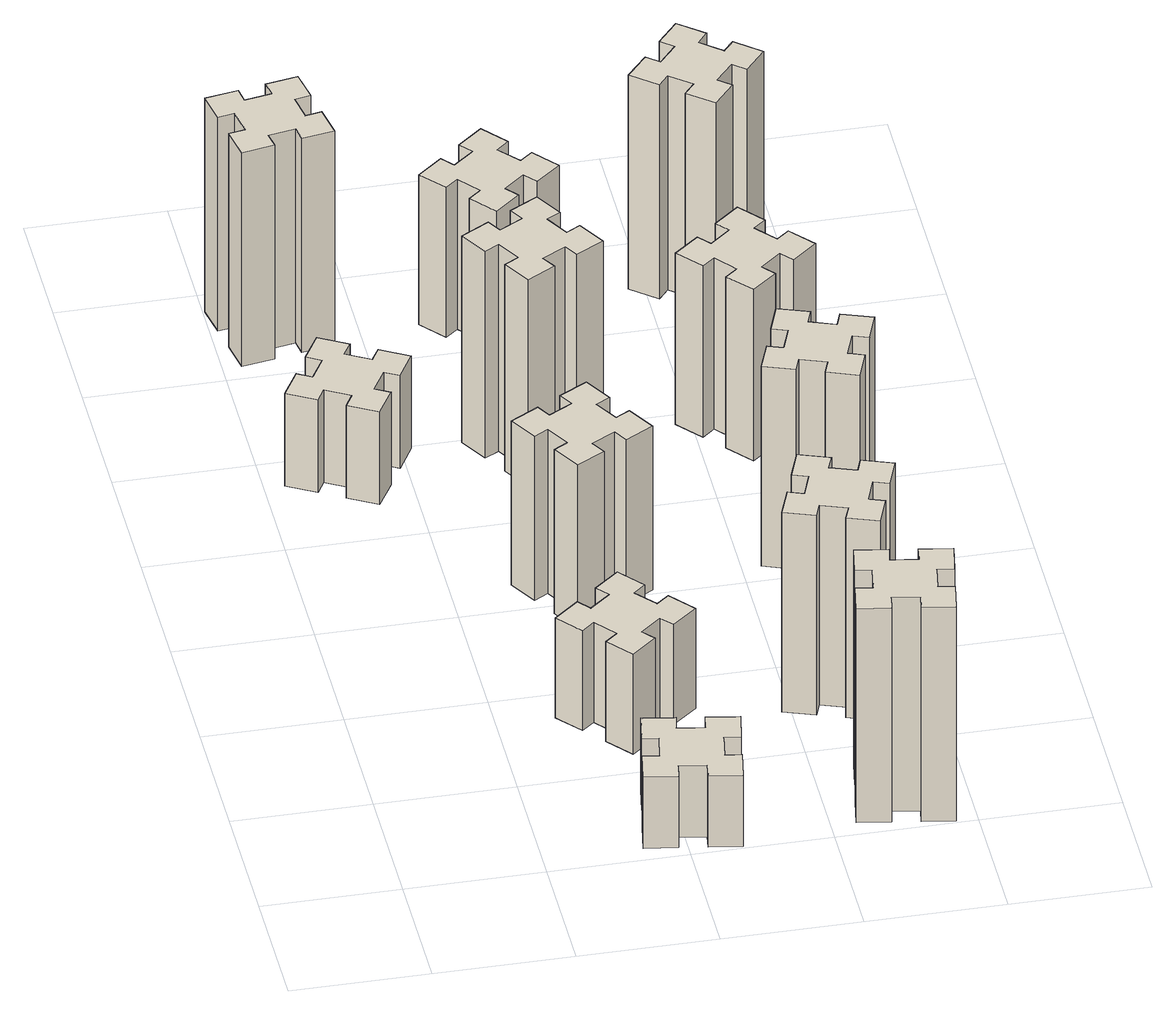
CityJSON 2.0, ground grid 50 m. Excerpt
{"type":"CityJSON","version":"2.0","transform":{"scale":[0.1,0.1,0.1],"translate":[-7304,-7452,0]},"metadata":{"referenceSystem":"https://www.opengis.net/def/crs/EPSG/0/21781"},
"CityObjects":{
"building1":{"type":"Building","attributes":{"class":"1000","function":"1000","usage":"1000","yearOfConstruction":2016,"roofType":"1000","measuredHeight":39,"storeysAboveGround":30,"storeysBelowGround":0},"geometry":[{"type":"Solid","lod":"1","boundaries":[[[[0,1,2,3,4,5,6,7,8,9,10,11,12,13,14,15,16,17,18,19]],[[17,16,20,21]],[[16,15,22,20]],[[15,14,23,22]],[[14,13,24,23]],[[13,12,25,24]],[[12,11,26,25]],[[11,10,27,26]],[[10,9,28,27]],[[9,8,29,28]],[[8,7,30,29]],[[7,6,31,30]],[[6,5,32,31]],[[5,4,33,32]],[[4,3,34,33]],[[3,2,35,34]],[[2,1,36,35]],[[1,0,37,36]],[[0,19,38,37]],[[19,18,39,38]],[[18,17,21,39]],[[24,25,26,27,28,29,30,31,32,33,34,35,36,37,38,39,21,20,22,23]]]]}]},
"building2":{"type":"Building","attributes":{"class":"1000","function":"1000","usage":"1000","yearOfConstruction":2016,"roofType":"1000","measuredHeight":30,"storeysAboveGround":30,"storeysBelowGround":0},"geometry":[{"type":"Solid","lod":"1","boundaries":[[[[40,41,42,43,44,45,46,47,48,49,50,51,52,53,54,55,56,57,58,59]],[[57,56,60,61]],[[56,55,62,60]],[[55,54,63,62]],[[54,53,64,63]],[[53,52,65,64]],[[52,51,66,65]],[[51,50,67,66]],[[50,49,68,67]],[[49,48,69,68]],[[48,47,70,69]],[[47,46,71,70]],[[46,45,72,71]],[[45,44,73,72]],[[44,43,74,73]],[[43,42,75,74]],[[42,41,76,75]],[[41,40,77,76]],[[40,59,78,77]],[[59,58,79,78]],[[58,57,61,79]],[[64,65,66,67,68,69,70,71,72,73,74,75,76,77,78,79,61,60,62,63]]]]}]},
"building3":{"type":"Building","attributes":{"class":"1000","function":"1000","usage":"1000","yearOfConstruction":2016,"roofType":"1000","measuredHeight":90,"storeysAboveGround":30,"storeysBelowGround":0},"geometry":[{"type":"Solid","lod":"1","boundaries":[[[[80,81,82,83,84,85,86,87,88,89,90,91,92,93,94,95,96,97,98,99]],[[97,96,100,101]],[[96,95,102,100]],[[95,94,103,102]],[[94,93,104,103]],[[93,92,105,104]],[[92,91,106,105]],[[91,90,107,106]],[[90,89,108,107]],[[89,88,109,108]],[[88,87,110,109]],[[87,86,111,110]],[[86,85,112,111]],[[85,84,113,112]],[[84,83,114,113]],[[83,82,115,114]],[[82,81,116,115]],[[81,80,117,116]],[[80,99,118,117]],[[99,98,119,118]],[[98,97,101,119]],[[104,105,106,107,108,109,110,111,112,113,114,115,116,117,118,119,101,100,102,103]]]]}]},
"building4":{"type":"Building","attributes":{"class":"1000","function":"1000","usage":"1000","yearOfConstruction":2016,"roofType":"1000","measuredHeight":42,"storeysAboveGround":30,"storeysBelowGround":0},"geometry":[{"type":"Solid","lod":"1","boundaries":[[[[120,121,122,123,124,125,126,127,128,129,130,131,132,133,134,135,136,137,138,139]],[[137,136,140,141]],[[136,135,142,140]],[[135,134,143,142]],[[134,133,144,143]],[[133,132,145,144]],[[132,131,146,145]],[[131,130,147,146]],[[130,129,148,147]],[[129,128,149,148]],[[128,127,150,149]],[[127,126,151,150]],[[126,125,152,151]],[[125,124,153,152]],[[124,123,154,153]],[[123,122,155,154]],[[122,121,156,155]],[[121,120,157,156]],[[120,139,158,157]],[[139,138,159,158]],[[138,137,141,159]],[[144,145,146,147,148,149,150,151,152,153,154,155,156,157,158,159,141,140,142,143]]]]}]},
"building5":{"type":"Building","attributes":{"class":"1000","function":"1000","usage":"1000","yearOfConstruction":2016,"roofType":"1000","measuredHeight":69,"storeysAboveGround":30,"storeysBelowGround":0},"geometry":[{"type":"Solid","lod":"1","boundaries":[[[[160,161,162,163,164,165,166,167,168,169,170,171,172,173,174,175,176,177,178,179]],[[177,176,180,181]],[[176,175,182,180]],[[175,174,183,182]],[[174,173,184,183]],[[173,172,185,184]],[[172,171,186,185]],[[171,170,187,186]],[[170,169,188,187]],[[169,168,189,188]],[[168,167,190,189]],[[167,166,191,190]],[[166,165,192,191]],[[165,164,193,192]],[[164,163,194,193]],[[163,162,195,194]],[[162,161,196,195]],[[161,160,197,196]],[[160,179,198,197]],[[179,178,199,198]],[[178,177,181,199]],[[184,185,186,187,188,189,190,191,192,193,194,195,196,197,198,199,181,180,182,183]]]]}]},
"building6":{"type":"Building","attributes":{"class":"1000","function":"1000","usage":"1000","yearOfConstruction":2016,"roofType":"1000","measuredHeight":87,"storeysAboveGround":30,"storeysBelowGround":0},"geometry":[{"type":"Solid","lod":"1","boundaries":[[[[200,201,202,203,204,205,206,207,208,209,210,211,212,213,214,215,216,217,218,219]],[[217,216,220,221]],[[216,215,222,220]],[[215,214,223,222]],[[214,213,224,223]],[[213,212,225,224]],[[212,211,226,225]],[[211,210,227,226]],[[210,209,228,227]],[[209,208,229,228]],[[208,207,230,229]],[[207,206,231,230]],[[206,205,232,231]],[[205,204,233,232]],[[204,203,234,233]],[[203,202,235,234]],[[202,201,236,235]],[[201,200,237,236]],[[200,219,238,237]],[[219,218,239,238]],[[218,217,221,239]],[[224,225,226,227,228,229,230,231,232,233,234,235,236,237,238,239,221,220,222,223]]]]}]},
"building7":{"type":"Building","attributes":{"class":"1000","function":"1000","usage":"1000","yearOfConstruction":2016,"roofType":"1000","measuredHeight":90,"storeysAboveGround":30,"storeysBelowGround":0},"geometry":[{"type":"Solid","lod":"1","boundaries":[[[[240,241,242,243,244,245,246,247,248,249,250,251,252,253,254,255,256,257,258,259]],[[257,256,260,261]],[[256,255,262,260]],[[255,254,263,262]],[[254,253,264,263]],[[253,252,265,264]],[[252,251,266,265]],[[251,250,267,266]],[[250,249,268,267]],[[249,248,269,268]],[[248,247,270,269]],[[247,246,271,270]],[[246,245,272,271]],[[245,244,273,272]],[[244,243,274,273]],[[243,242,275,274]],[[242,241,276,275]],[[241,240,277,276]],[[240,259,278,277]],[[259,258,279,278]],[[258,257,261,279]],[[264,265,266,267,268,269,270,271,272,273,274,275,276,277,278,279,261,260,262,263]]]]}]},
"building8":{"type":"Building","attributes":{"class":"1000","function":"1000","usage":"1000","yearOfConstruction":2016,"roofType":"1000","measuredHeight":63,"storeysAboveGround":30,"storeysBelowGround":0},"geometry":[{"type":"Solid","lod":"1","boundaries":[[[[280,281,282,283,284,285,286,287,288,289,290,291,292,293,294,295,296,297,298,299]],[[297,296,300,301]],[[296,295,302,300]],[[295,294,303,302]],[[294,293,304,303]],[[293,292,305,304]],[[292,291,306,305]],[[291,290,307,306]],[[290,289,308,307]],[[289,288,309,308]],[[288,287,310,309]],[[287,286,311,310]],[[286,285,312,311]],[[285,284,313,312]],[[284,283,314,313]],[[283,282,315,314]],[[282,281,316,315]],[[281,280,317,316]],[[280,299,318,317]],[[299,298,319,318]],[[298,297,301,319]],[[304,305,306,307,308,309,310,311,312,313,314,315,316,317,318,319,301,300,302,303]]]]}]},
"building9":{"type":"Building","attributes":{"class":"1000","function":"1000","usage":"1000","yearOfConstruction":2016,"roofType":"1000","measuredHeight":84,"storeysAboveGround":30,"storeysBelowGround":0},"geometry":[{"type":"Solid","lod":"1","boundaries":[[[[320,321,322,323,324,325,326,327,328,329,330,331,332,333,334,335,336,337,338,339]],[[337,336,340,341]],[[336,335,342,340]],[[335,334,343,342]],[[334,333,344,343]],[[333,332,345,344]],[[332,331,346,345]],[[331,330,347,346]],[[330,329,348,347]],[[329,328,349,348]],[[328,327,350,349]],[[327,326,351,350]],[[326,325,352,351]],[[325,324,353,352]],[[324,323,354,353]],[[323,322,355,354]],[[322,321,356,355]],[[321,320,357,356]],[[320,339,358,357]],[[339,338,359,358]],[[338,337,341,359]],[[344,345,346,347,348,349,350,351,352,353,354,355,356,357,358,359,341,340,342,343]]]]}]},
"building10":{"type":"Building","attributes":{"class":"1000","function":"1000","usage":"1000","yearOfConstruction":2016,"roofType":"1000","measuredHeight":84,"storeysAboveGround":30,"storeysBelowGround":0},"geometry":[{"type":"Solid","lod":"1","boundaries":[[[[360,361,362,363,364,365,366,367,368,369,370,371,372,373,374,375,376,377,378,379]],[[377,376,380,381]],[[376,375,382,380]],[[375,374,383,382]],[[374,373,384,383]],[[373,372,385,384]],[[372,371,386,385]],[[371,370,387,386]],[[370,369,388,387]],[[369,368,389,388]],[[368,367,390,389]],[[367,366,391,390]],[[366,365,392,391]],[[365,364,393,392]],[[364,363,394,393]],[[363,362,395,394]],[[362,361,396,395]],[[361,360,397,396]],[[360,379,398,397]],[[379,378,399,398]],[[378,377,381,399]],[[384,385,386,387,388,389,390,391,392,393,394,395,396,397,398,399,381,380,382,383]]]]}]},
"building11":{"type":"Building","attributes":{"class":"1000","function":"1000","usage":"1000","yearOfConstruction":2016,"roofType":"1000","measuredHeight":72,"storeysAboveGround":30,"storeysBelowGround":0},"geometry":[{"type":"Solid","lod":"1","boundaries":[[[[400,401,402,403,404,405,406,407,408,409,410,411,412,413,414,415,416,417,418,419]],[[417,416,420,421]],[[416,415,422,420]],[[415,414,423,422]],[[414,413,424,423]],[[413,412,425,424]],[[412,411,426,425]],[[411,410,427,426]],[[410,409,428,427]],[[409,408,429,428]],[[408,407,430,429]],[[407,406,431,430]],[[406,405,432,431]],[[405,404,433,432]],[[404,403,434,433]],[[403,402,435,434]],[[402,401,436,435]],[[401,400,437,436]],[[400,419,438,437]],[[419,418,439,438]],[[418,417,421,439]],[[424,425,426,427,428,429,430,431,432,433,434,435,436,437,438,439,421,420,422,423]]]]}]},
"building12":{"type":"Building","attributes":{"class":"1000","function":"1000","usage":"1000","yearOfConstruction":2016,"roofType":"1000","measuredHeight":90,"storeysAboveGround":30,"storeysBelowGround":0},"geometry":[{"type":"Solid","lod":"1","boundaries":[[[[440,441,442,443,444,445,446,447,448,449,450,451,452,453,454,455,456,457,458,459]],[[457,456,460,461]],[[456,455,462,460]],[[455,454,463,462]],[[454,453,464,463]],[[453,452,465,464]],[[452,451,466,465]],[[451,450,467,466]],[[450,449,468,467]],[[449,448,469,468]],[[448,447,470,469]],[[447,446,471,470]],[[446,445,472,471]],[[445,444,473,472]],[[444,443,474,473]],[[443,442,475,474]],[[442,441,476,475]],[[441,440,477,476]],[[440,459,478,477]],[[459,458,479,478]],[[458,457,461,479]],[[464,465,466,467,468,469,470,471,472,473,474,475,476,477,478,479,461,460,462,463]]]]}]}
},
"vertices":[
[376,2327,0],[426,2414,0],[478,2384,0],[538,2488,0],[434,2548,0],[404,2496,0],[317,2546,0],[347,2598,0],[243,2658,0],[183,2554,0],[235,2524,0],[185,2437,0],[133,2467,0],[73,2363,0],[177,2303,0],[207,2355,0],[294,2305,0],[264,2253,0],[368,2193,0],[428,2297,0],[294,2305,390],[264,2253,390],[207,2355,390],[177,2303,390],[73,2363,390],[133,2467,390],[185,2437,390],[235,2524,390],[183,2554,390],[243,2658,390],[347,2598,390],[317,2546,390],[404,2496,390],[434,2548,390],[538,2488,390],[478,2384,390],[426,2414,390],[376,2327,390],[428,2297,390],[368,2193,390],
[946,274,0],[928,175,0],[869,186,0],[848,67,0],[967,47,0],[977,106,0],[1075,88,0],[1065,29,0],[1183,8,0],[1204,127,0],[1145,137,0],[1162,235,0],[1221,225,0],[1242,343,0],[1124,364,0],[1114,305,0],[1015,322,0],[1026,381,0],[907,402,0],[887,284,0],[1015,322,300],[1026,381,300],[1114,305,300],[1124,364,300],[1242,343,300],[1221,225,300],[1162,235,300],[1145,137,300],[1204,127,300],[1183,8,300],[1065,29,300],[1075,88,300],[977,106,300],[967,47,300],[848,67,300],[869,186,300],[928,175,300],[946,274,300],[887,284,300],[907,402,300],
[235,3382,0],[137,3365,0],[127,3424,0],[8,3403,0],[29,3285,0],[88,3295,0],[106,3197,0],[47,3187,0],[67,3068,0],[186,3089,0],[175,3148,0],[274,3166,0],[284,3107,0],[402,3127,0],[381,3246,0],[322,3235,0],[305,3334,0],[364,3344,0],[343,3462,0],[225,3441,0],[305,3334,900],[364,3344,900],[322,3235,900],[381,3246,900],[402,3127,900],[284,3107,900],[274,3166,900],[175,3148,900],[186,3089,900],[67,3068,900],[47,3187,900],[106,3197,900],[88,3295,900],[29,3285,900],[8,3403,900],[127,3424,900],[137,3365,900],[235,3382,900],[225,3441,900],[343,3462,900],
[913,962,0],[836,897,0],[798,943,0],[706,866,0],[783,774,0],[829,813,0],[893,736,0],[847,698,0],[924,606,0],[1016,683,0],[978,729,0],[1054,793,0],[1093,747,0],[1185,824,0],[1108,916,0],[1062,878,0],[997,954,0],[1043,993,0],[966,1085,0],[874,1008,0],[997,954,420],[1043,993,420],[1062,878,420],[1108,916,420],[1185,824,420],[1093,747,420],[1054,793,420],[978,729,420],[1016,683,420],[924,606,420],[847,698,420],[893,736,420],[829,813,420],[783,774,420],[706,866,420],[798,943,420],[836,897,420],[913,962,420],[874,1008,420],[966,1085,420],
[825,1574,0],[875,1487,0],[823,1457,0],[883,1353,0],[987,1413,0],[957,1465,0],[1044,1515,0],[1074,1463,0],[1178,1523,0],[1118,1627,0],[1066,1597,0],[1016,1684,0],[1068,1714,0],[1008,1818,0],[904,1758,0],[934,1706,0],[847,1656,0],[817,1708,0],[713,1648,0],[773,1544,0],[847,1656,690],[817,1708,690],[934,1706,690],[904,1758,690],[1008,1818,690],[1068,1714,690],[1016,1684,690],[1066,1597,690],[1118,1627,690],[1178,1523,690],[1074,1463,690],[1044,1515,690],[957,1465,690],[987,1413,690],[883,1353,690],[823,1457,690],[875,1487,690],[825,1574,690],[773,1544,690],[713,1648,690],
[957,2305,0],[1044,2355,0],[1074,2303,0],[1178,2363,0],[1118,2467,0],[1066,2437,0],[1016,2524,0],[1068,2554,0],[1008,2658,0],[904,2598,0],[934,2546,0],[847,2496,0],[817,2548,0],[713,2488,0],[773,2384,0],[825,2414,0],[875,2327,0],[823,2297,0],[883,2193,0],[987,2253,0],[875,2327,870],[823,2297,870],[825,2414,870],[773,2384,870],[713,2488,870],[817,2548,870],[847,2496,870],[934,2546,870],[904,2598,870],[1008,2658,870],[1068,2554,870],[1016,2524,870],[1066,2437,870],[1118,2467,870],[1178,2363,870],[1074,2303,870],[1044,2355,870],[957,2305,870],[987,2253,870],[883,2193,870],
[1854,305,0],[1755,322,0],[1766,381,0],[1647,402,0],[1627,284,0],[1686,274,0],[1668,175,0],[1609,186,0],[1588,67,0],[1707,47,0],[1717,106,0],[1815,88,0],[1805,29,0],[1923,8,0],[1944,127,0],[1885,137,0],[1902,235,0],[1961,225,0],[1982,343,0],[1864,364,0],[1902,235,900],[1961,225,900],[1885,137,900],[1944,127,900],[1923,8,900],[1805,29,900],[1815,88,900],[1717,106,900],[1707,47,900],[1588,67,900],[1609,186,900],[1668,175,900],[1686,274,900],[1627,284,900],[1647,402,900],[1766,381,900],[1755,322,900],[1854,305,900],[1864,364,900],[1982,343,900],
[1062,3198,0],[997,3274,0],[1043,3313,0],[966,3405,0],[874,3328,0],[913,3282,0],[836,3217,0],[798,3263,0],[706,3186,0],[783,3094,0],[829,3133,0],[893,3056,0],[847,3018,0],[924,2926,0],[1016,3003,0],[978,3049,0],[1054,3113,0],[1093,3067,0],[1185,3144,0],[1108,3236,0],[1054,3113,630],[1093,3067,630],[978,3049,630],[1016,3003,630],[924,2926,630],[847,3018,630],[893,3056,630],[829,3133,630],[783,3094,630],[706,3186,630],[798,3263,630],[836,3217,630],[913,3282,630],[874,3328,630],[966,3405,630],[1043,3313,630],[997,3274,630],[1062,3198,630],[1108,3236,630],[1185,3144,630],
[1601,759,0],[1695,725,0],[1674,669,0],[1787,627,0],[1828,740,0],[1772,761,0],[1806,855,0],[1862,834,0],[1903,947,0],[1790,988,0],[1770,932,0],[1676,966,0],[1697,1022,0],[1584,1063,0],[1543,950,0],[1599,930,0],[1565,836,0],[1509,857,0],[1467,744,0],[1580,703,0],[1565,836,840],[1509,857,840],[1599,930,840],[1543,950,840],[1584,1063,840],[1697,1022,840],[1676,966,840],[1770,932,840],[1790,988,840],[1903,947,840],[1862,834,840],[1806,855,840],[1772,761,840],[1828,740,840],[1787,627,840],[1674,669,840],[1695,725,840],[1601,759,840],[1580,703,840],[1467,744,840],
[1870,1772,0],[1776,1806,0],[1797,1862,0],[1684,1903,0],[1643,1790,0],[1699,1770,0],[1665,1676,0],[1609,1697,0],[1567,1584,0],[1680,1543,0],[1701,1599,0],[1795,1565,0],[1774,1509,0],[1887,1467,0],[1928,1580,0],[1872,1601,0],[1906,1695,0],[1962,1674,0],[2003,1787,0],[1890,1828,0],[1906,1695,840],[1962,1674,840],[1872,1601,840],[1928,1580,840],[1887,1467,840],[1774,1509,840],[1795,1565,840],[1701,1599,840],[1680,1543,840],[1567,1584,840],[1609,1697,840],[1665,1676,840],[1699,1770,840],[1643,1790,840],[1684,1903,840],[1797,1862,840],[1776,1806,840],[1870,1772,840],[1890,1828,840],[2003,1787,840],
[1569,2393,0],[1633,2316,0],[1587,2278,0],[1664,2186,0],[1756,2263,0],[1718,2309,0],[1794,2373,0],[1833,2327,0],[1925,2404,0],[1848,2496,0],[1802,2458,0],[1737,2534,0],[1783,2573,0],[1706,2665,0],[1614,2588,0],[1653,2542,0],[1576,2477,0],[1538,2523,0],[1446,2446,0],[1523,2354,0],[1576,2477,720],[1538,2523,720],[1653,2542,720],[1614,2588,720],[1706,2665,720],[1783,2573,720],[1737,2534,720],[1802,2458,720],[1848,2496,720],[1925,2404,720],[1833,2327,720],[1794,2373,720],[1718,2309,720],[1756,2263,720],[1664,2186,720],[1587,2278,720],[1633,2316,720],[1569,2393,720],[1523,2354,720],[1446,2446,720],
[1576,3213,0],[1653,3149,0],[1614,3103,0],[1706,3026,0],[1783,3118,0],[1737,3156,0],[1802,3233,0],[1848,3194,0],[1925,3286,0],[1833,3363,0],[1794,3317,0],[1718,3382,0],[1756,3428,0],[1664,3505,0],[1587,3413,0],[1633,3374,0],[1569,3298,0],[1523,3336,0],[1446,3244,0],[1538,3167,0],[1569,3298,900],[1523,3336,900],[1633,3374,900],[1587,3413,900],[1664,3505,900],[1756,3428,900],[1718,3382,900],[1794,3317,900],[1833,3363,900],[1925,3286,900],[1848,3194,900],[1802,3233,900],[1737,3156,900],[1783,3118,900],[1706,3026,900],[1614,3103,900],[1653,3149,900],[1576,3213,900],[1538,3167,900],[1446,3244,900]
]}
